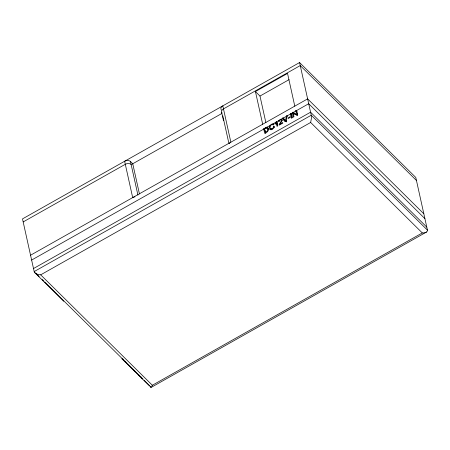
<?xml version="1.0" encoding="UTF-8"?>
<svg xmlns="http://www.w3.org/2000/svg" width="450" height="450" viewBox="0 0 450 450"><rect width="100%" height="100%" fill="white"/><g stroke="black" fill="none" stroke-linecap="round" stroke-linejoin="round"><path stroke-width="0.67" d="M286.47 121.894L285.57 120.881L286.397 115.976L287.117 115.566L286.031 121.286L285.306 121.697L282.229 118.328L282.994 117.894L286.054 121.258M270.686 128.475L270.844 129.831M310.652 122.473L311.344 118.744L311.287 115.386L299.576 62.55L22.5 218.891L34.178 271.569C35.173 274.044 38.312 274.646 40.691 274.838L310.652 122.473L422.291 232.931C424.198 233.111 427.702 232.431 427.461 230.141L415.783 177.463L299.576 62.55M422.291 232.931L152.342 385.251L151.11 387.433L426.544 232.02M270.141 125.37L269.297 127.389L269.966 129.206M273.111 125.027L273.78 124.492A2.616 1.738 -45.3 0 0 272.863 123.936L276.064 122.141A2.317 1.541 -45.3 0 0 276.244 121.68L276.666 121.444L277.678 126L277.02 126.371L276.233 122.822A4.899 3.251 -45.3 0 1 275.062 124.222L274.95 123.694A4.393 2.919 -45.3 0 0 276.069 122.141M23.169 221.923L125.302 164.295A4.286 2.942 -12.5 0 1 131.141 164.531M262.682 124.239L255.431 91.547L287.539 73.429L294.789 106.127M131.979 164.194L221.822 113.496M265.877 122.614L259.988 96.052L289.069 79.639M30.555 255.223L307.631 98.876L423.838 213.795M267.345 127.164C270.585 128.751 267.255 133.054 264.684 133.329L263.678 128.79L265.523 127.755A4.067 2.7 -45.3 0 1 267.204 127.052M290.357 113.737L291.066 113.338L292.072 117.877L291.364 118.277L290.357 113.737L291.724 115.087L292.298 117.681M296.629 114.21L295.836 110.644L296.516 110.261L297.523 114.801L296.798 115.211L293.197 113.231L293.991 116.797L293.31 117.18L292.303 112.641L293.029 112.23L297.54 115.11M31.629 260.066L263.745 129.094M267.182 127.153L269.966 125.584M276.739 121.759L279.006 120.482A1.946 1.294 -45.3 0 0 278.679 121.607L279.366 121.461L279.675 120.392L280.772 119.767L281.396 120.223L281.042 121.41A13.179 8.752 -45.3 0 1 280.266 122.647L281.177 123.547M282.431 118.547L281.351 119.154A2.25 1.496 -45.3 0 0 279.039 120.499M283.185 118.125L286.329 116.347M287.044 115.942L290.424 114.036M291.133 113.636L292.371 112.939M293.332 112.399L295.903 110.948M296.584 110.565L308.706 103.725L424.912 218.638M282.229 118.328L283.596 119.677L284.361 119.244M297.394 115.228L294.396 113.58L293.67 113.991L292.303 112.641M33.508 268.543L310.584 112.202L426.791 227.115M34.178 271.569L311.254 115.228L427.461 230.141M281.582 120.791L281.678 120.746A2.002 1.333 -45.3 0 1 282.358 120.51M151.082 387.444L121.832 358.729M281.419 119.166C283.146 120.133 280.986 122.22 280.429 123.334A3.105 2.064 -45.3 0 0 280.058 124.048L282.69 122.569L282.808 123.103L279.276 125.1A1.395 0.928 -45.3 0 1 279.259 124.695M134.696 370.941L134.662 370.924A2.391 0.703 60.6 0 1 133.869 370.142M416.452 180.489L300.251 65.576L223.481 108.894A4.286 2.942 -12.5 0 0 222.002 112.95M295.836 110.644L297.202 111.999M293.029 112.23L294.396 113.58M293.197 113.231L294.109 114.131M286.397 115.976L287.303 116.876M285.683 120.088L286.594 120.988M282.994 117.894L286.481 121.759M255.431 91.547L259.988 96.052M276.244 121.68L277.611 123.03M276.233 122.822L277.599 124.172L277.864 125.353M274.449 127.446L273.538 126.546L274.281 126.298A2.824 1.879 -45.3 0 1 272.424 129.139M265.523 127.755L266.434 128.655M263.678 128.79L265.044 130.14L265.764 133.386M135.006 196.858A4.286 2.942 -12.5 0 0 132.683 197.595L124.627 161.263A4.286 2.942 -12.5 0 1 130.472 161.505L132.75 163.755L139.449 193.967M40.691 274.838L152.342 385.251M36.169 273.538L39.161 276.497M42.148 279.456L43.644 280.935M44.64 281.919L142.436 378.63M142.498 378.686L142.627 378.81A2.756 0.81 60.6 0 0 142.836 378.939M144.079 380.25L149.417 385.526M34.718 272.571L63.726 301.269M268.881 129.499L268.841 129.459A1.699 1.125 -45.3 0 0 268.712 129.358A1.727 1.147 -45.3 0 0 267.986 129.195M283.596 119.677L285.351 121.601M285.114 120.409L285.559 120.994M150.654 387.208L150.39 386.516M297.467 113.186L297.731 114.373M222.795 115.875L228.819 143.061M221.602 112.191L223.447 120.516M130.472 161.505L137.925 195.114M122.799 358.819L122.85 359.252M279.163 124.701A5.614 3.729 -45.3 0 1 280.311 122.676M277.419 123.519A3.96 2.632 -45.3 0 1 276.969 124.234M277.431 124.425A4.899 3.251 -45.3 0 1 277.104 124.853M271.783 129.797A3.926 2.61 -45.3 0 1 271.446 128.919M271.53 124.763A1.918 1.271 -45.3 0 1 273.144 124.999M273.6 126.517A2.059 1.367 -45.3 0 1 271.187 128.964M271.215 128.891A1.817 1.209 -45.3 0 1 270.523 128.576A3.926 2.61 -45.3 0 1 270.084 126.714M270 126.731A2.047 1.356 -45.3 0 1 271.541 124.853M272.407 129.071A2.919 1.941 -45.3 0 1 269.882 129.308M270.18 125.392A3.004 1.997 -45.3 0 1 272.807 123.924M267.502 128.79A4.039 2.683 -45.3 0 1 268.689 128.379M142.616 378.793A3.831 1.131 60.6 0 1 141.632 377.831A2.638 0.776 60.6 0 1 141.401 377.522M139.742 375.919A1.997 0.585 60.6 0 1 139.629 375.857M139.618 375.834A2.661 0.782 60.6 0 1 138.836 375.069M125.978 362.306A1.991 0.585 60.6 0 1 125.871 362.244A2.441 0.72 60.6 0 1 125.1 361.479A2.267 0.669 60.6 0 1 124.847 361.136M123.435 359.848A2.34 0.686 60.6 0 1 122.873 359.269M138.814 375.058A1.935 0.568 60.6 0 1 138.527 374.642M141.396 377.561A1.839 0.54 60.6 0 1 140.968 376.886M221.518 110.132A4.286 2.942 -12.5 0 1 222.806 105.868L230.861 142.194A4.286 2.942 -12.5 0 0 229.281 143.662M267.941 129.555L267.39 131.04L265.275 132.396L264.504 128.925L265.629 128.295A3.673 2.441 -45.3 0 1 266.619 127.834A1.727 1.147 -45.3 0 1 267.339 128.019A1.699 1.125 -45.3 0 1 267.474 128.109L267.941 129.555M290.008 116.876L287.989 118.018L288.118 118.575L290.132 117.439L290.008 116.876"/></g></svg>
